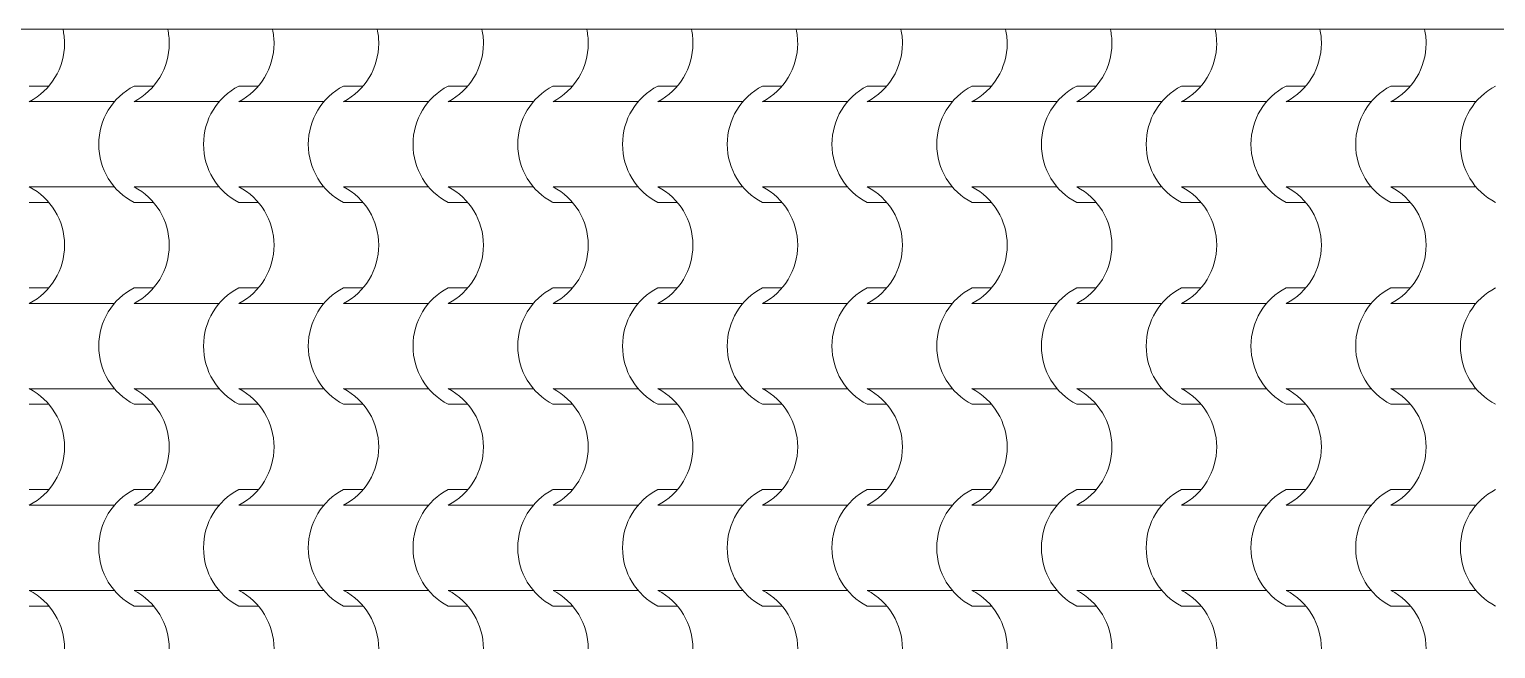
# Model space of a CAD drawing. Header units: metres. Extents: x -41 to 412, y -15 to 25.
# Drawn here: x 133.874 to 135.941, y 17.034 to 17.907 of the extents above; entities that cross this region are included whole.
import ezdxf

# ---------------------------------------------------------------- set-up
doc = ezdxf.new("R2010")
doc.units = ezdxf.units.M
doc.header["$MEASUREMENT"] = 0
doc.layers.add('Shell - Roof', color=7, linetype='Continuous')

# ---------------------------------------------------------------- blocks, each defined once
blk = doc.blocks.new('*X47', base_point=(152.192, 0))
at = {"layer": 'Shell - Roof', "color": 23, "linetype": 'Continuous', "lineweight": 13, "true_color": 0xbf8080}
for p, q in [((133.9017, 17.8269), (133.8742, 17.8269)), ((134.0494, 17.8269), (134.0218, 17.8269)), ((134.197, 17.8269), (134.1695, 17.8269)), ((134.3446, 17.8269), (134.3171, 17.8269)), ((134.4923, 17.8269), (134.4647, 17.8269)), ((134.6399, 17.8269), (134.6124, 17.8269)), ((134.7875, 17.8269), (134.76, 17.8269)), ((134.9352, 17.8269), (134.9076, 17.8269)), ((135.0828, 17.8269), (135.0553, 17.8269)), ((135.2304, 17.8269), (135.2029, 17.8269)), ((135.3781, 17.8269), (135.3505, 17.8269)), ((135.5257, 17.8269), (135.4982, 17.8269)), ((135.6733, 17.8269), (135.6458, 17.8269)), ((135.821, 17.8269), (135.7934, 17.8269)), ((133.9341, 17.8049), (133.8742, 17.8049)), ((133.994, 17.8049), (133.9341, 17.8049)), ((134.0817, 17.8049), (134.0218, 17.8049)), ((134.1416, 17.8049), (134.0817, 17.8049)), ((134.2294, 17.8049), (134.1695, 17.8049)), ((134.2892, 17.8049), (134.2294, 17.8049)), ((134.377, 17.8049), (134.3171, 17.8049)), ((134.4369, 17.8049), (134.377, 17.8049)), ((134.5246, 17.8049), (134.4647, 17.8049)), ((134.5845, 17.8049), (134.5246, 17.8049)), ((134.6723, 17.8049), (134.6124, 17.8049)), ((134.7321, 17.8049), (134.6723, 17.8049)), ((134.8199, 17.8049), (134.76, 17.8049)), ((134.8798, 17.8049), (134.8199, 17.8049)), ((134.9675, 17.8049), (134.9076, 17.8049)), ((135.0274, 17.8049), (134.9675, 17.8049)), ((135.1152, 17.8049), (135.0553, 17.8049)), ((135.175, 17.8049), (135.1152, 17.8049)), ((135.2628, 17.8049), (135.2029, 17.8049)), ((135.3227, 17.8049), (135.2628, 17.8049)), ((135.4104, 17.8049), (135.3505, 17.8049)), ((135.4703, 17.8049), (135.4104, 17.8049)), ((135.558, 17.8049), (135.4982, 17.8049)), ((135.6179, 17.8049), (135.558, 17.8049)), ((135.7057, 17.8049), (135.6458, 17.8049)), ((135.7656, 17.8049), (135.7057, 17.8049)), ((135.8533, 17.8049), (135.7934, 17.8049)), ((135.9132, 17.8049), (135.8533, 17.8049)), ((133.9341, 17.6847), (133.8742, 17.6847)), ((133.994, 17.6847), (133.9341, 17.6847)), ((134.0817, 17.6847), (134.0218, 17.6847)), ((134.1416, 17.6847), (134.0817, 17.6847)), ((134.2294, 17.6847), (134.1695, 17.6847)), ((134.2892, 17.6847), (134.2294, 17.6847)), ((134.377, 17.6847), (134.3171, 17.6847)), ((134.4369, 17.6847), (134.377, 17.6847)), ((134.5246, 17.6847), (134.4647, 17.6847)), ((134.5845, 17.6847), (134.5246, 17.6847)), ((134.6723, 17.6847), (134.6124, 17.6847)), ((134.7321, 17.6847), (134.6723, 17.6847)), ((134.8199, 17.6847), (134.76, 17.6847)), ((134.8798, 17.6847), (134.8199, 17.6847)), ((134.9675, 17.6847), (134.9076, 17.6847)), ((135.0274, 17.6847), (134.9675, 17.6847)), ((135.1152, 17.6847), (135.0553, 17.6847)), ((135.175, 17.6847), (135.1152, 17.6847)), ((135.2628, 17.6847), (135.2029, 17.6847)), ((135.3227, 17.6847), (135.2628, 17.6847)), ((135.4104, 17.6847), (135.3505, 17.6847)), ((135.4703, 17.6847), (135.4104, 17.6847)), ((135.558, 17.6847), (135.4982, 17.6847)), ((135.6179, 17.6847), (135.558, 17.6847)), ((135.7057, 17.6847), (135.6458, 17.6847)), ((135.7656, 17.6847), (135.7057, 17.6847)), ((135.8533, 17.6847), (135.7934, 17.6847)), ((135.9132, 17.6847), (135.8533, 17.6847)), ((133.9017, 17.6627), (133.8742, 17.6627)), ((134.0494, 17.6627), (134.0218, 17.6627)), ((134.197, 17.6627), (134.1695, 17.6627)), ((134.3446, 17.6627), (134.3171, 17.6627)), ((134.4923, 17.6627), (134.4647, 17.6627)), ((134.6399, 17.6627), (134.6124, 17.6627)), ((134.7875, 17.6627), (134.76, 17.6627)), ((134.9352, 17.6627), (134.9076, 17.6627)), ((135.0828, 17.6627), (135.0553, 17.6627)), ((135.2304, 17.6627), (135.2029, 17.6627)), ((135.3781, 17.6627), (135.3505, 17.6627)), ((135.5257, 17.6627), (135.4982, 17.6627)), ((135.6733, 17.6627), (135.6458, 17.6627)), ((135.821, 17.6627), (135.7934, 17.6627)), ((133.9017, 17.5424), (133.8742, 17.5424)), ((134.0494, 17.5424), (134.0218, 17.5424)), ((134.197, 17.5424), (134.1695, 17.5424)), ((134.3446, 17.5424), (134.3171, 17.5424)), ((134.4923, 17.5424), (134.4647, 17.5424)), ((134.6399, 17.5424), (134.6124, 17.5424)), ((134.7875, 17.5424), (134.76, 17.5424)), ((134.9352, 17.5424), (134.9076, 17.5424)), ((135.0828, 17.5424), (135.0553, 17.5424)), ((135.2304, 17.5424), (135.2029, 17.5424)), ((135.3781, 17.5424), (135.3505, 17.5424)), ((135.5257, 17.5424), (135.4982, 17.5424)), ((135.6733, 17.5424), (135.6458, 17.5424)), ((135.821, 17.5424), (135.7934, 17.5424)), ((133.9341, 17.5204), (133.8742, 17.5204)), ((133.994, 17.5204), (133.9341, 17.5204)), ((134.0817, 17.5204), (134.0218, 17.5204)), ((134.1416, 17.5204), (134.0817, 17.5204)), ((134.2294, 17.5204), (134.1695, 17.5204)), ((134.2892, 17.5204), (134.2294, 17.5204)), ((134.377, 17.5204), (134.3171, 17.5204)), ((134.4369, 17.5204), (134.377, 17.5204)), ((134.5246, 17.5204), (134.4647, 17.5204)), ((134.5845, 17.5204), (134.5246, 17.5204)), ((134.6723, 17.5204), (134.6124, 17.5204)), ((134.7321, 17.5204), (134.6723, 17.5204)), ((134.8199, 17.5204), (134.76, 17.5204)), ((134.8798, 17.5204), (134.8199, 17.5204)), ((134.9675, 17.5204), (134.9076, 17.5204)), ((135.0274, 17.5204), (134.9675, 17.5204)), ((135.1152, 17.5204), (135.0553, 17.5204)), ((135.175, 17.5204), (135.1152, 17.5204)), ((135.2628, 17.5204), (135.2029, 17.5204)), ((135.3227, 17.5204), (135.2628, 17.5204)), ((135.4104, 17.5204), (135.3505, 17.5204)), ((135.4703, 17.5204), (135.4104, 17.5204)), ((135.558, 17.5204), (135.4982, 17.5204)), ((135.6179, 17.5204), (135.558, 17.5204)), ((135.7057, 17.5204), (135.6458, 17.5204)), ((135.7656, 17.5204), (135.7057, 17.5204)), ((135.8533, 17.5204), (135.7934, 17.5204)), ((135.9132, 17.5204), (135.8533, 17.5204)), ((133.9341, 17.4002), (133.8742, 17.4002)), ((133.994, 17.4002), (133.9341, 17.4002)), ((134.0817, 17.4002), (134.0218, 17.4002)), ((134.1416, 17.4002), (134.0817, 17.4002)), ((134.2294, 17.4002), (134.1695, 17.4002)), ((134.2892, 17.4002), (134.2294, 17.4002)), ((134.377, 17.4002), (134.3171, 17.4002)), ((134.4369, 17.4002), (134.377, 17.4002)), ((134.5246, 17.4002), (134.4647, 17.4002)), ((134.5845, 17.4002), (134.5246, 17.4002)), ((134.6723, 17.4002), (134.6124, 17.4002)), ((134.7321, 17.4002), (134.6723, 17.4002)), ((134.8199, 17.4002), (134.76, 17.4002)), ((134.8798, 17.4002), (134.8199, 17.4002)), ((134.9675, 17.4002), (134.9076, 17.4002)), ((135.0274, 17.4002), (134.9675, 17.4002)), ((135.1152, 17.4002), (135.0553, 17.4002)), ((135.175, 17.4002), (135.1152, 17.4002)), ((135.2628, 17.4002), (135.2029, 17.4002)), ((135.3227, 17.4002), (135.2628, 17.4002)), ((135.4104, 17.4002), (135.3505, 17.4002)), ((135.4703, 17.4002), (135.4104, 17.4002)), ((135.558, 17.4002), (135.4982, 17.4002)), ((135.6179, 17.4002), (135.558, 17.4002)), ((135.7057, 17.4002), (135.6458, 17.4002)), ((135.7656, 17.4002), (135.7057, 17.4002)), ((135.8533, 17.4002), (135.7934, 17.4002)), ((135.9132, 17.4002), (135.8533, 17.4002)), ((133.9017, 17.3782), (133.8742, 17.3782)), ((134.0494, 17.3782), (134.0218, 17.3782)), ((134.197, 17.3782), (134.1695, 17.3782)), ((134.3446, 17.3782), (134.3171, 17.3782)), ((134.4923, 17.3782), (134.4647, 17.3782)), ((134.6399, 17.3782), (134.6124, 17.3782)), ((134.7875, 17.3782), (134.76, 17.3782)), ((134.9352, 17.3782), (134.9076, 17.3782)), ((135.0828, 17.3782), (135.0553, 17.3782)), ((135.2304, 17.3782), (135.2029, 17.3782)), ((135.3781, 17.3782), (135.3505, 17.3782)), ((135.5257, 17.3782), (135.4982, 17.3782)), ((135.6733, 17.3782), (135.6458, 17.3782)), ((135.821, 17.3782), (135.7934, 17.3782)), ((133.9017, 17.258), (133.8742, 17.258)), ((134.0494, 17.258), (134.0218, 17.258)), ((134.197, 17.258), (134.1695, 17.258)), ((134.3446, 17.258), (134.3171, 17.258)), ((134.4923, 17.258), (134.4647, 17.258)), ((134.6399, 17.258), (134.6124, 17.258)), ((134.7875, 17.258), (134.76, 17.258)), ((134.9352, 17.258), (134.9076, 17.258)), ((135.0828, 17.258), (135.0553, 17.258)), ((135.2304, 17.258), (135.2029, 17.258)), ((135.3781, 17.258), (135.3505, 17.258)), ((135.5257, 17.258), (135.4982, 17.258)), ((135.6733, 17.258), (135.6458, 17.258)), ((135.821, 17.258), (135.7934, 17.258)), ((133.9341, 17.2359), (133.8742, 17.2359)), ((133.994, 17.2359), (133.9341, 17.2359)), ((134.0817, 17.2359), (134.0218, 17.2359)), ((134.1416, 17.2359), (134.0817, 17.2359)), ((134.2294, 17.2359), (134.1695, 17.2359)), ((134.2892, 17.2359), (134.2294, 17.2359)), ((134.377, 17.2359), (134.3171, 17.2359)), ((134.4369, 17.2359), (134.377, 17.2359)), ((134.5246, 17.2359), (134.4647, 17.2359)), ((134.5845, 17.2359), (134.5246, 17.2359)), ((134.6723, 17.2359), (134.6124, 17.2359)), ((134.7321, 17.2359), (134.6723, 17.2359)), ((134.8199, 17.2359), (134.76, 17.2359)), ((134.8798, 17.2359), (134.8199, 17.2359)), ((134.9675, 17.2359), (134.9076, 17.2359)), ((135.0274, 17.2359), (134.9675, 17.2359)), ((135.1152, 17.2359), (135.0553, 17.2359)), ((135.175, 17.2359), (135.1152, 17.2359)), ((135.2628, 17.2359), (135.2029, 17.2359)), ((135.3227, 17.2359), (135.2628, 17.2359)), ((135.4104, 17.2359), (135.3505, 17.2359)), ((135.4703, 17.2359), (135.4104, 17.2359)), ((135.558, 17.2359), (135.4982, 17.2359)), ((135.6179, 17.2359), (135.558, 17.2359)), ((135.7057, 17.2359), (135.6458, 17.2359)), ((135.7656, 17.2359), (135.7057, 17.2359)), ((135.8533, 17.2359), (135.7934, 17.2359)), ((135.9132, 17.2359), (135.8533, 17.2359)), ((133.9341, 17.1157), (133.8742, 17.1157)), ((133.994, 17.1157), (133.9341, 17.1157)), ((134.0817, 17.1157), (134.0218, 17.1157)), ((134.1416, 17.1157), (134.0817, 17.1157)), ((134.2294, 17.1157), (134.1695, 17.1157)), ((134.2892, 17.1157), (134.2294, 17.1157)), ((134.377, 17.1157), (134.3171, 17.1157)), ((134.4369, 17.1157), (134.377, 17.1157)), ((134.5246, 17.1157), (134.4647, 17.1157)), ((134.5845, 17.1157), (134.5246, 17.1157)), ((134.6723, 17.1157), (134.6124, 17.1157)), ((134.7321, 17.1157), (134.6723, 17.1157)), ((134.8199, 17.1157), (134.76, 17.1157)), ((134.8798, 17.1157), (134.8199, 17.1157)), ((134.9675, 17.1157), (134.9076, 17.1157)), ((135.0274, 17.1157), (134.9675, 17.1157)), ((135.1152, 17.1157), (135.0553, 17.1157)), ((135.175, 17.1157), (135.1152, 17.1157)), ((135.2628, 17.1157), (135.2029, 17.1157)), ((135.3227, 17.1157), (135.2628, 17.1157)), ((135.4104, 17.1157), (135.3505, 17.1157)), ((135.4703, 17.1157), (135.4104, 17.1157)), ((135.558, 17.1157), (135.4982, 17.1157)), ((135.6179, 17.1157), (135.558, 17.1157)), ((135.7057, 17.1157), (135.6458, 17.1157)), ((135.7656, 17.1157), (135.7057, 17.1157)), ((135.8533, 17.1157), (135.7934, 17.1157)), ((135.9132, 17.1157), (135.8533, 17.1157)), ((133.9017, 17.0937), (133.8742, 17.0937)), ((134.0494, 17.0937), (134.0218, 17.0937)), ((134.197, 17.0937), (134.1695, 17.0937)), ((134.3446, 17.0937), (134.3171, 17.0937)), ((134.4923, 17.0937), (134.4647, 17.0937)), ((134.6399, 17.0937), (134.6124, 17.0937)), ((134.7875, 17.0937), (134.76, 17.0937)), ((134.9352, 17.0937), (134.9076, 17.0937)), ((135.0828, 17.0937), (135.0553, 17.0937)), ((135.2304, 17.0937), (135.2029, 17.0937)), ((135.3781, 17.0937), (135.3505, 17.0937)), ((135.5257, 17.0937), (135.4982, 17.0937)), ((135.6733, 17.0937), (135.6458, 17.0937)), ((135.821, 17.0937), (135.7934, 17.0937))]:
    blk.add_line(p, q, dxfattribs=at)
for centre, major_axis, start_param, end_param in [((133.833, 17.8868), (0, 0.0925), 4.715365, 4.932124), ((133.9806, 17.8868), (0, 0.0925), 4.715365, 4.932124), ((134.1283, 17.8868), (0, 0.0925), 4.715365, 4.932124), ((134.2759, 17.8868), (0, 0.0925), 4.715365, 4.932124), ((134.4235, 17.8868), (0, 0.0925), 4.715365, 4.932124), ((134.5712, 17.8868), (0, 0.0925), 4.715365, 4.932124), ((134.7188, 17.8868), (0, 0.0925), 4.715365, 4.932124), ((134.8664, 17.8868), (0, 0.0925), 4.715365, 4.932124), ((135.0141, 17.8868), (0, 0.0925), 4.715365, 4.932124), ((135.1617, 17.8868), (0, 0.0925), 4.715365, 4.932124), ((135.3093, 17.8868), (0, 0.0925), 4.715365, 4.932124), ((135.457, 17.8868), (0, 0.0925), 4.715365, 4.932124), ((135.6046, 17.8868), (0, 0.0925), 4.715365, 4.932124), ((135.7522, 17.8868), (0, 0.0925), 4.715365, 4.932124), ((133.833, 17.8873), (0, 0.0925), 3.612631, 4.709413), ((133.9806, 17.8873), (0, 0.0925), 3.612631, 4.709413), ((134.1283, 17.8873), (0, 0.0925), 3.612631, 4.709413), ((134.2759, 17.8873), (0, 0.0925), 3.612631, 4.709413), ((134.4235, 17.8873), (0, 0.0925), 3.612631, 4.709413), ((134.5712, 17.8873), (0, 0.0925), 3.612631, 4.709413), ((134.7188, 17.8873), (0, 0.0925), 3.612631, 4.709413), ((134.8664, 17.8873), (0, 0.0925), 3.612631, 4.709413), ((135.0141, 17.8873), (0, 0.0925), 3.612631, 4.709413), ((135.1617, 17.8873), (0, 0.0925), 3.612631, 4.709413), ((135.3093, 17.8873), (0, 0.0925), 3.612631, 4.709413), ((135.457, 17.8873), (0, 0.0925), 3.612631, 4.709413), ((135.6046, 17.8873), (0, 0.0925), 3.612631, 4.709413), ((135.7522, 17.8873), (0, 0.0925), 3.612631, 4.709413), ((134.0624, 17.7448), (0, 0.0919), 0.466079, 2.675513), ((134.21, 17.7448), (0, 0.0919), 0.466079, 2.675513), ((134.3577, 17.7448), (0, 0.0919), 0.466079, 2.675513), ((134.5053, 17.7448), (0, 0.0919), 0.466079, 2.675513), ((134.6529, 17.7448), (0, 0.0919), 0.466079, 2.675513), ((134.8006, 17.7448), (0, 0.0919), 0.466079, 2.675513), ((134.9482, 17.7448), (0, 0.0919), 0.466079, 2.675513), ((135.0958, 17.7448), (0, 0.0919), 0.466079, 2.675513), ((135.2435, 17.7448), (0, 0.0919), 0.466079, 2.675513), ((135.3911, 17.7448), (0, 0.0919), 0.466079, 2.675513), ((135.5387, 17.7448), (0, 0.0919), 0.466079, 2.675513), ((135.6864, 17.7448), (0, 0.0919), 0.466079, 2.675513), ((135.834, 17.7448), (0, 0.0919), 0.466079, 2.675513), ((135.9816, 17.7448), (0, 0.0919), 0.466079, 2.675513), ((133.833, 17.6023), (0, 0.0925), 4.715365, 5.812147), ((133.9806, 17.6023), (0, 0.0925), 4.715365, 5.812147), ((134.1283, 17.6023), (0, 0.0925), 4.715365, 5.812147), ((134.2759, 17.6023), (0, 0.0925), 4.715365, 5.812147), ((134.4235, 17.6023), (0, 0.0925), 4.715365, 5.812147), ((134.5712, 17.6023), (0, 0.0925), 4.715365, 5.812147), ((134.7188, 17.6023), (0, 0.0925), 4.715365, 5.812147), ((134.8664, 17.6023), (0, 0.0925), 4.715365, 5.812147), ((135.0141, 17.6023), (0, 0.0925), 4.715365, 5.812147), ((135.1617, 17.6023), (0, 0.0925), 4.715365, 5.812147), ((135.3093, 17.6023), (0, 0.0925), 4.715365, 5.812147), ((135.457, 17.6023), (0, 0.0925), 4.715365, 5.812147), ((135.6046, 17.6023), (0, 0.0925), 4.715365, 5.812147), ((135.7522, 17.6023), (0, 0.0925), 4.715365, 5.812147), ((133.833, 17.6028), (0, 0.0925), 3.612631, 4.709413), ((133.9806, 17.6028), (0, 0.0925), 3.612631, 4.709413), ((134.1283, 17.6028), (0, 0.0925), 3.612631, 4.709413), ((134.2759, 17.6028), (0, 0.0925), 3.612631, 4.709413), ((134.4235, 17.6028), (0, 0.0925), 3.612631, 4.709413), ((134.5712, 17.6028), (0, 0.0925), 3.612631, 4.709413), ((134.7188, 17.6028), (0, 0.0925), 3.612631, 4.709413), ((134.8664, 17.6028), (0, 0.0925), 3.612631, 4.709413), ((135.0141, 17.6028), (0, 0.0925), 3.612631, 4.709413), ((135.1617, 17.6028), (0, 0.0925), 3.612631, 4.709413), ((135.3093, 17.6028), (0, 0.0925), 3.612631, 4.709413), ((135.457, 17.6028), (0, 0.0925), 3.612631, 4.709413), ((135.6046, 17.6028), (0, 0.0925), 3.612631, 4.709413), ((135.7522, 17.6028), (0, 0.0925), 3.612631, 4.709413), ((134.0624, 17.4603), (0, 0.0919), 0.466079, 2.675513), ((134.21, 17.4603), (0, 0.0919), 0.466079, 2.675513), ((134.3577, 17.4603), (0, 0.0919), 0.466079, 2.675513), ((134.5053, 17.4603), (0, 0.0919), 0.466079, 2.675513), ((134.6529, 17.4603), (0, 0.0919), 0.466079, 2.675513), ((134.8006, 17.4603), (0, 0.0919), 0.466079, 2.675513), ((134.9482, 17.4603), (0, 0.0919), 0.466079, 2.675513), ((135.0958, 17.4603), (0, 0.0919), 0.466079, 2.675513), ((135.2435, 17.4603), (0, 0.0919), 0.466079, 2.675513), ((135.3911, 17.4603), (0, 0.0919), 0.466079, 2.675513), ((135.5387, 17.4603), (0, 0.0919), 0.466079, 2.675513), ((135.6864, 17.4603), (0, 0.0919), 0.466079, 2.675513), ((135.834, 17.4603), (0, 0.0919), 0.466079, 2.675513), ((135.9816, 17.4603), (0, 0.0919), 0.466079, 2.675513), ((133.833, 17.3178), (0, 0.0925), 4.715365, 5.812147), ((133.9806, 17.3178), (0, 0.0925), 4.715365, 5.812147), ((134.1283, 17.3178), (0, 0.0925), 4.715365, 5.812147), ((134.2759, 17.3178), (0, 0.0925), 4.715365, 5.812147), ((134.4235, 17.3178), (0, 0.0925), 4.715365, 5.812147), ((134.5712, 17.3178), (0, 0.0925), 4.715365, 5.812147), ((134.7188, 17.3178), (0, 0.0925), 4.715365, 5.812147), ((134.8664, 17.3178), (0, 0.0925), 4.715365, 5.812147), ((135.0141, 17.3178), (0, 0.0925), 4.715365, 5.812147), ((135.1617, 17.3178), (0, 0.0925), 4.715365, 5.812147), ((135.3093, 17.3178), (0, 0.0925), 4.715365, 5.812147), ((135.457, 17.3178), (0, 0.0925), 4.715365, 5.812147), ((135.6046, 17.3178), (0, 0.0925), 4.715365, 5.812147), ((135.7522, 17.3178), (0, 0.0925), 4.715365, 5.812147), ((133.833, 17.3183), (0, 0.0925), 3.612631, 4.709413), ((133.9806, 17.3183), (0, 0.0925), 3.612631, 4.709413), ((134.1283, 17.3183), (0, 0.0925), 3.612631, 4.709413), ((134.2759, 17.3183), (0, 0.0925), 3.612631, 4.709413), ((134.4235, 17.3183), (0, 0.0925), 3.612631, 4.709413), ((134.5712, 17.3183), (0, 0.0925), 3.612631, 4.709413), ((134.7188, 17.3183), (0, 0.0925), 3.612631, 4.709413), ((134.8664, 17.3183), (0, 0.0925), 3.612631, 4.709413), ((135.0141, 17.3183), (0, 0.0925), 3.612631, 4.709413), ((135.1617, 17.3183), (0, 0.0925), 3.612631, 4.709413), ((135.3093, 17.3183), (0, 0.0925), 3.612631, 4.709413), ((135.457, 17.3183), (0, 0.0925), 3.612631, 4.709413), ((135.6046, 17.3183), (0, 0.0925), 3.612631, 4.709413), ((135.7522, 17.3183), (0, 0.0925), 3.612631, 4.709413), ((134.0624, 17.1758), (0, 0.0919), 0.466079, 2.675513), ((134.21, 17.1758), (0, 0.0919), 0.466079, 2.675513), ((134.3577, 17.1758), (0, 0.0919), 0.466079, 2.675513), ((134.5053, 17.1758), (0, 0.0919), 0.466079, 2.675513), ((134.6529, 17.1758), (0, 0.0919), 0.466079, 2.675513), ((134.8006, 17.1758), (0, 0.0919), 0.466079, 2.675513), ((134.9482, 17.1758), (0, 0.0919), 0.466079, 2.675513), ((135.0958, 17.1758), (0, 0.0919), 0.466079, 2.675513), ((135.2435, 17.1758), (0, 0.0919), 0.466079, 2.675513), ((135.3911, 17.1758), (0, 0.0919), 0.466079, 2.675513), ((135.5387, 17.1758), (0, 0.0919), 0.466079, 2.675513), ((135.6864, 17.1758), (0, 0.0919), 0.466079, 2.675513), ((135.834, 17.1758), (0, 0.0919), 0.466079, 2.675513), ((135.9816, 17.1758), (0, 0.0919), 0.466079, 2.675513), ((133.833, 17.0333), (0, 0.0925), 4.715365, 5.812147), ((133.9806, 17.0333), (0, 0.0925), 4.715365, 5.812147), ((134.1283, 17.0333), (0, 0.0925), 4.715365, 5.812147), ((134.2759, 17.0333), (0, 0.0925), 4.715365, 5.812147), ((134.4235, 17.0333), (0, 0.0925), 4.715365, 5.812147), ((134.5712, 17.0333), (0, 0.0925), 4.715365, 5.812147), ((134.7188, 17.0333), (0, 0.0925), 4.715365, 5.812147), ((134.8664, 17.0333), (0, 0.0925), 4.715365, 5.812147), ((135.0141, 17.0333), (0, 0.0925), 4.715365, 5.812147), ((135.1617, 17.0333), (0, 0.0925), 4.715365, 5.812147), ((135.3093, 17.0333), (0, 0.0925), 4.715365, 5.812147), ((135.457, 17.0333), (0, 0.0925), 4.715365, 5.812147), ((135.6046, 17.0333), (0, 0.0925), 4.715365, 5.812147), ((135.7522, 17.0333), (0, 0.0925), 4.715365, 5.812147)]:
    blk.add_ellipse(centre, major_axis=major_axis, ratio=0.982018, start_param=start_param, end_param=end_param, dxfattribs=at)

msp = doc.modelspace()

# ---------------------------------------------------------------- linework, layer by layer
at = {"layer": 'Shell - Roof', "color": 23, "linetype": 'Continuous', "lineweight": 13, "true_color": 0xbf8080, "flags": 128}
msp.add_lwpolyline([(131.5096, 17.9069), (137.3296, 17.9069), (143.1496, 17.9069)], dxfattribs=at)

# ---------------------------------------------------------------- block references
at = {"layer": 'Shell - Roof', "color": 23, "linetype": 'Continuous', "lineweight": 13, "true_color": 0xbf8080}
msp.add_blockref('*X47', (152.192, 0), dxfattribs=at)

doc.saveas('drawing.dxf')
